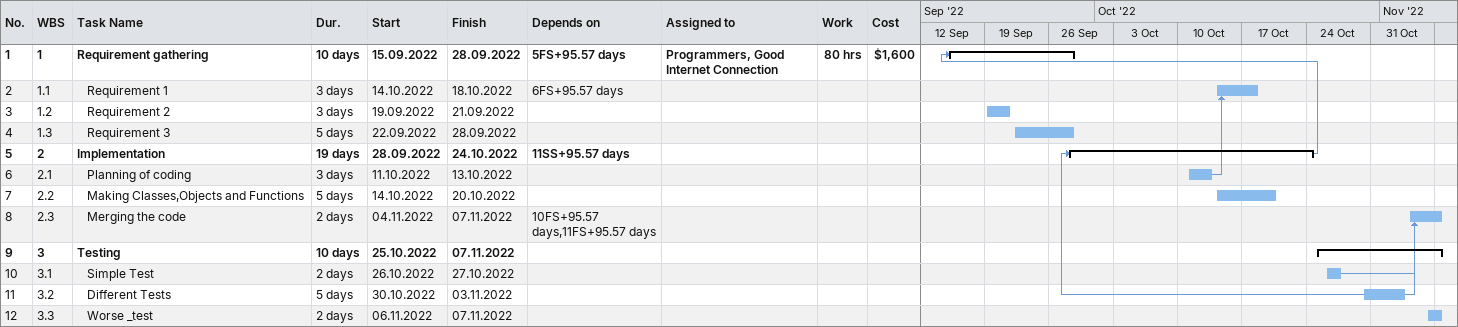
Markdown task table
| ID | WBS | Task | Duration | Start | Finish | Predecessors | Resources | Work (h) | Cost ($) |
|---|---|---|---|---|---|---|---|---|---|
| 1 | 1 | **Requirement gathering** | 10d | 2022-09-15 | 2022-09-28 | 5FS+95.57d | Programmers, Good Internet Connection | 80 | 1600 |
| 2 | 1.1 | Requirement 1 | 3d | 2022-10-14 | 2022-10-18 | 6FS+95.57d |  |  |  |
| 3 | 1.2 | Requirement 2 | 3d | 2022-09-19 | 2022-09-21 |  |  |  |  |
| 4 | 1.3 | Requirement 3 | 5d | 2022-09-22 | 2022-09-28 |  |  |  |  |
| 5 | 2 | **Implementation** | 19d | 2022-09-28 | 2022-10-24 | 11SS+95.57d |  |  |  |
| 6 | 2.1 | Planning of coding | 3d | 2022-10-11 | 2022-10-13 |  |  |  |  |
| 7 | 2.2 | Making Classes,Objects and Functions | 5d | 2022-10-14 | 2022-10-20 |  |  |  |  |
| 8 | 2.3 | Merging the code | 2d | 2022-11-04 | 2022-11-07 | 10FS+95.57d, 11FS+95.57d |  |  |  |
| 9 | 3 | **Testing** | 10d | 2022-10-25 | 2022-11-07 |  |  |  |  |
| 10 | 3.1 | Simple Test | 2d | 2022-10-26 | 2022-10-27 |  |  |  |  |
| 11 | 3.2 | Different Tests | 5d | 2022-10-30 | 2022-11-03 |  |  |  |  |
| 12 | 3.3 | Worse _test | 2d | 2022-11-06 | 2022-11-07 |  |  |  |  |
